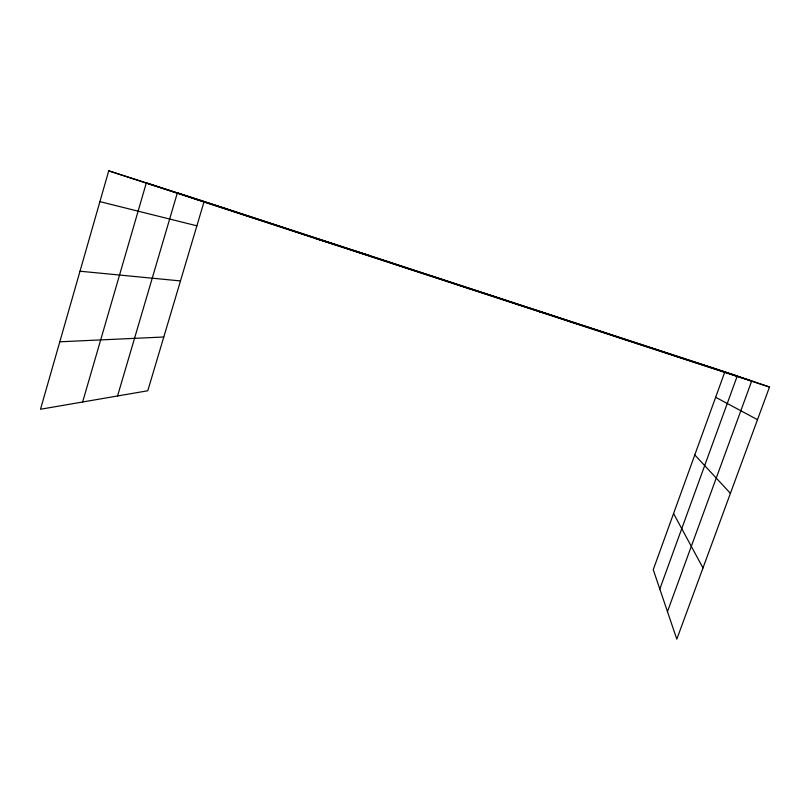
<?xml version="1.0" encoding="UTF-8"?>
<svg xmlns="http://www.w3.org/2000/svg" width="810" height="810" viewBox="0 0 810 810"><rect width="100%" height="100%" fill="white"/><g stroke="black" fill="none" stroke-linecap="round" stroke-linejoin="round"><path stroke-width="1.21" d="M108.732 170.829L40.5 409.252L147.785 390.764L204.13 201.477L108.732 170.829L769.5 387.028L676.806 639.171L653.245 569.673L724.869 371.81L769.5 387.028M82.63 401.993L146.327 182.908L751.721 380.973L667.46 611.601M117.551 395.979L177.36 192.871L737.232 376.032L659.806 589.022M59.808 341.8L163.792 337M80.008 271.218L180.478 280.928M539.258 311.698L545.505 313.146M99.913 201.639L196.891 225.818M314.938 238.302L368.621 255.282M204.13 201.477L724.869 371.81M715.645 397.285L757.502 419.671M694.778 454.926L730.417 493.33M673.566 513.53L702.989 567.952"/></g></svg>
